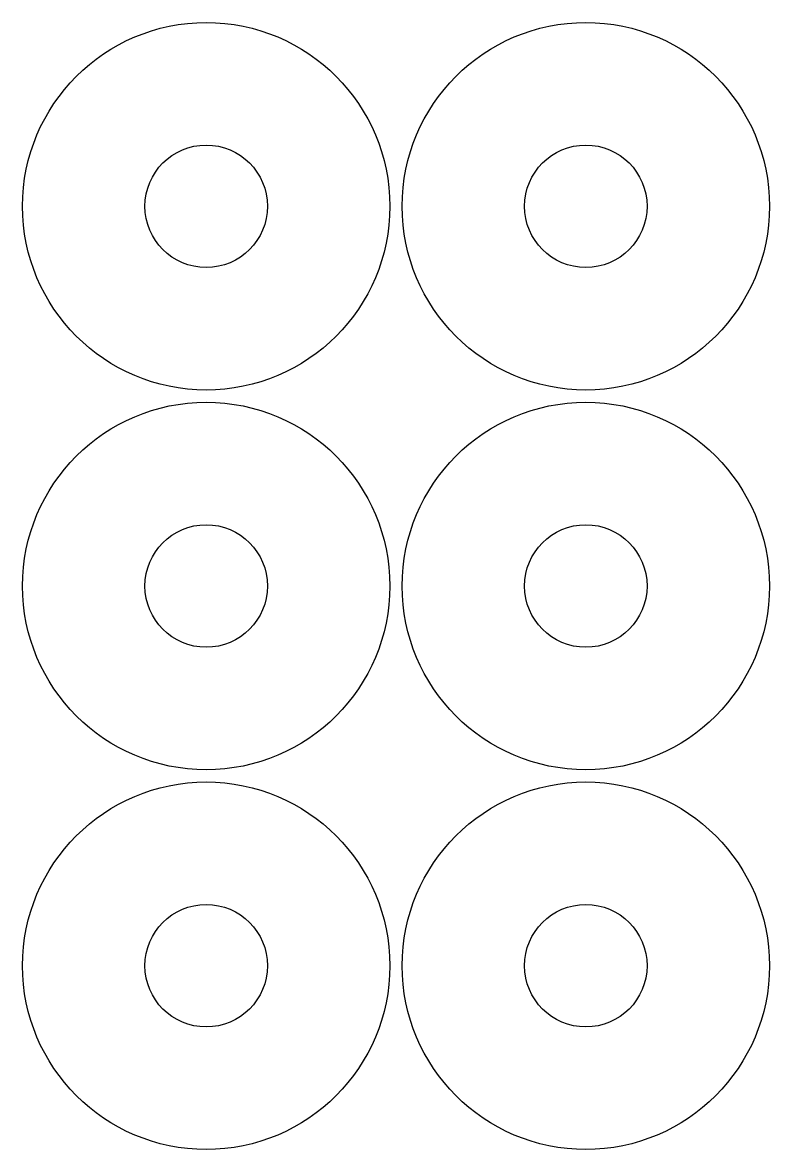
# Model space of a CAD drawing. Header units: inches. Extents: x -30 to 92, y -30 to 154.
import ezdxf

# ---------------------------------------------------------------- set-up
doc = ezdxf.new("R2010")
doc.units = ezdxf.units.IN
doc.header["$MEASUREMENT"] = 0

msp = doc.modelspace()

# ---------------------------------------------------------------- linework, layer by layer
for centre, radius in [((0, 124), 30), ((62, 124), 30), ((0, 124), 10), ((62, 124), 10), ((0, 62), 30), ((62, 62), 30), ((0, 62), 10), ((62, 62), 10), ((0, 0), 30), ((62, 0), 30), ((0, 0), 10), ((62, 0), 10)]:
    msp.add_circle(centre, radius)

doc.saveas('drawing.dxf')
